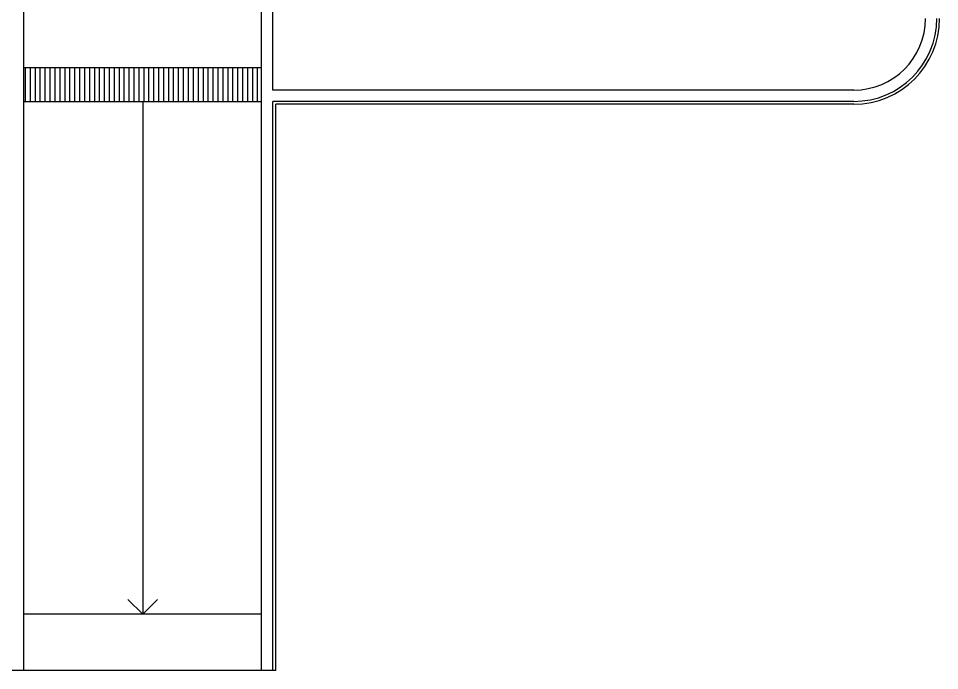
# Model space of a CAD drawing. Extents: x 205 to 339, y 16 to 85.
# Drawn here: x 318.15 to 334.47, y 15.89 to 27.45 of the extents above; entities that cross this region are included whole.
import ezdxf

# ---------------------------------------------------------------- set-up
doc = ezdxf.new("R2010")
doc.units = 0
doc.header["$LTSCALE"] = 0.005
doc.header["$MEASUREMENT"] = 0
doc.layers.get('0').update_dxf_attribs({"linetype": 'CONTINUOUS'})
doc.layers.add('1', color=1, linetype='CONTINUOUS')
doc.layers.add('ALV', color=2, linetype='CONTINUOUS')

# ---------------------------------------------------------------- blocks, each defined once
blk = doc.blocks.new('*X6')
at = {"color": 0}
for p, q in [((113.487, 11.689), (113.487, 12.289)), ((113.575, 11.689), (113.575, 12.289)), ((113.662, 11.689), (113.662, 12.289)), ((113.75, 11.689), (113.75, 12.289)), ((113.838, 11.689), (113.838, 12.289)), ((113.925, 11.689), (113.925, 12.289)), ((114.013, 11.689), (114.013, 12.289)), ((114.1, 11.689), (114.1, 12.289)), ((114.188, 11.689), (114.188, 12.289)), ((114.275, 11.689), (114.275, 12.289)), ((114.362, 11.689), (114.362, 12.289)), ((114.45, 11.689), (114.45, 12.289)), ((114.537, 11.689), (114.537, 12.289)), ((114.625, 11.689), (114.625, 12.289)), ((114.713, 11.689), (114.713, 12.289)), ((114.8, 11.689), (114.8, 12.289)), ((114.888, 11.689), (114.888, 12.289)), ((114.975, 11.689), (114.975, 12.289)), ((115.062, 11.689), (115.062, 12.289)), ((115.15, 11.689), (115.15, 12.289)), ((115.237, 11.689), (115.237, 12.289)), ((115.325, 11.689), (115.325, 12.289)), ((115.412, 11.689), (115.412, 12.289)), ((115.5, 11.689), (115.5, 12.289)), ((115.588, 11.689), (115.588, 12.289)), ((115.675, 11.689), (115.675, 12.289)), ((115.763, 11.689), (115.763, 12.289)), ((115.85, 11.689), (115.85, 12.289)), ((115.938, 11.689), (115.938, 12.289)), ((116.025, 11.689), (116.025, 12.289)), ((116.112, 11.689), (116.112, 12.289)), ((116.2, 11.689), (116.2, 12.289)), ((116.287, 11.689), (116.287, 12.289)), ((116.375, 11.689), (116.375, 12.289)), ((116.463, 11.689), (116.463, 12.289)), ((116.55, 11.689), (116.55, 12.289)), ((116.638, 11.689), (116.638, 12.289)), ((116.725, 11.689), (116.725, 12.289)), ((116.812, 11.689), (116.812, 12.289)), ((116.9, 11.689), (116.9, 12.289)), ((116.987, 11.689), (116.987, 12.289)), ((117.075, 11.689), (117.075, 12.289)), ((117.162, 11.689), (117.162, 12.289)), ((117.25, 11.689), (117.25, 12.289)), ((117.338, 11.689), (117.338, 12.289)), ((117.425, 11.689), (117.425, 12.289)), ((117.513, 11.689), (117.513, 12.289)), ((117.6, 11.689), (117.6, 12.289))]:
    blk.add_line(p, q, dxfattribs=at)

msp = doc.modelspace()

# ---------------------------------------------------------------- linework, layer by layer
at = {"layer": '1'}
for p, q in [((318.252, 26.576), (322.462, 26.576)), ((318.252, 25.976), (322.462, 25.976)), ((320.357, 25.976), (320.357, 16.891)), ((332.952, 25.926), (322.712, 25.926)), ((322.712, 15.891), (322.712, 25.926)), ((320.095, 17.153), (320.357, 16.891)), ((320.618, 17.153), (320.357, 16.891)), ((322.712, 15.891), (318.002, 15.891))]:
    msp.add_line(p, q, dxfattribs=at)
msp.add_arc((332.952, 27.446), 1.52, 270, 0, dxfattribs=at)
at = {"layer": 'ALV'}
for p, q in [((318.252, 15.891), (318.252, 29.091)), ((322.462, 15.891), (322.462, 29.091)), ((322.662, 26.176), (322.662, 29.091)), ((332.952, 26.176), (322.662, 26.176)), ((332.952, 25.976), (322.662, 25.976)), ((322.662, 15.891), (322.662, 25.976)), ((322.462, 16.891), (318.252, 16.891))]:
    msp.add_line(p, q, dxfattribs=at)
for radius in [1.47, 1.27]:
    msp.add_arc((332.952, 27.446), radius, 270, 0, dxfattribs=at)

# ---------------------------------------------------------------- block references
at = {"layer": '1'}
msp.add_blockref('*X6', (204.792, 14.287), dxfattribs=at)

doc.saveas('drawing.dxf')
